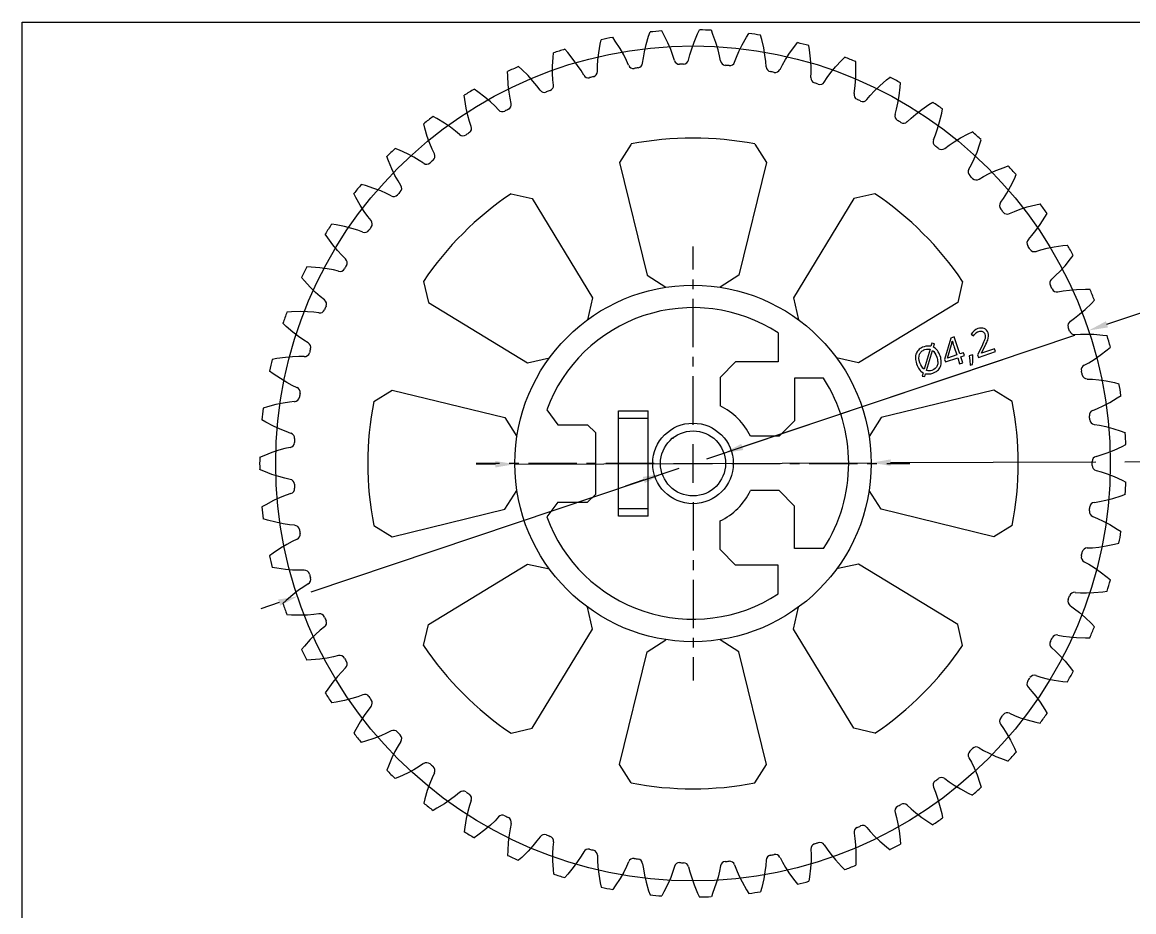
# Model space of a CAD drawing. Extents: x 20 to 297, y 10 to 200.
# Drawn here: x 20 to 163.5, y 85.2 to 200 of the extents above; entities that cross this region are included whole.
import ezdxf

# ---------------------------------------------------------------- set-up
doc = ezdxf.new("R2010")
doc.units = 0
doc.header["$LTSCALE"] = 12.7
doc.header["$MEASUREMENT"] = 0
doc.linetypes.add('CENTER', pattern=[0.787402, 0.492126, -0.098425, 0.098425, -0.098425])
doc.layers.get('0').update_dxf_attribs({"linetype": 'CONTINUOUS'})
for name, color, linetype in [('ANNOTATION_TEXT', 7, 'CONTINUOUS'), ('BORDER_FRAME', 7, 'CONTINUOUS'), ('CENTERMARKS', 7, 'CONTINUOUS'), ('SKETCHED_GEOMETRY', 7, 'CONTINUOUS'), ('VISIBLE', 7, 'CONTINUOUS')]:
    doc.layers.add(name, color=color, linetype=linetype)

msp = doc.modelspace()

# ---------------------------------------------------------------- linework, layer by layer
for points in [[(98.28, 194.46, 0), (98.01, 195.08, 0), (97.64, 195.81, 0), (97.17, 196.63, 0), (96.56, 197.58, 0), (96.23, 198.06, 0)], [(100.09, 194.72, 0), (100.18, 195.39, 0), (100.32, 196.19, 0), (100.54, 197.12, 0), (100.86, 198.2, 0), (101.04, 198.75, 0)], [(104.19, 195.07, 0), (103.99, 195.72, 0), (103.71, 196.48, 0), (103.34, 197.36, 0), (102.84, 198.37, 0), (102.57, 198.88, 0)], [(106.02, 195.12, 0), (106.18, 195.78, 0), (106.42, 196.56, 0), (106.74, 197.45, 0), (107.18, 198.49, 0), (107.42, 199.02, 0)], [(110.13, 195, 0), (110.01, 195.67, 0), (109.82, 196.46, 0), (109.55, 197.37, 0), (109.17, 198.44, 0), (108.96, 198.97, 0)], [(111.96, 194.85, 0), (112.19, 195.49, 0), (112.52, 196.23, 0), (112.94, 197.08, 0), (113.49, 198.07, 0), (113.79, 198.56, 0)], [(116.03, 194.26, 0), (115.98, 194.94, 0), (115.88, 195.75, 0), (115.72, 196.68, 0), (115.46, 197.78, 0), (115.31, 198.34, 0)], [(94.25, 193.64, 0), (94.26, 194.32, 0), (94.31, 195.13, 0), (94.42, 196.07, 0), (94.61, 197.19, 0), (94.73, 197.75, 0)], [(117.82, 193.9, 0), (118.13, 194.51, 0), (118.54, 195.21, 0), (119.05, 196.01, 0), (119.72, 196.92, 0), (120.07, 197.38, 0)], [(121.8, 192.85, 0), (121.83, 193.53, 0), (121.83, 194.34, 0), (121.77, 195.29, 0), (121.64, 196.42, 0), (121.55, 196.99, 0)], [(88.56, 191.9, 0), (88.5, 192.58, 0), (88.46, 193.39, 0), (88.46, 194.34, 0), (88.52, 195.47, 0), (88.58, 196.04, 0)], [(92.48, 193.18, 0), (92.14, 193.76, 0), (91.69, 194.44, 0), (91.13, 195.21, 0), (90.42, 196.08, 0), (90.03, 196.52, 0)], [(123.54, 192.29, 0), (123.92, 192.85, 0), (124.4, 193.51, 0), (125, 194.24, 0), (125.77, 195.08, 0), (126.17, 195.48, 0)], [(86.86, 191.24, 0), (86.45, 191.78, 0), (85.93, 192.41, 0), (85.29, 193.11, 0), (84.48, 193.9, 0), (84.05, 194.28, 0)], [(127.38, 190.79, 0), (127.48, 191.47, 0), (127.57, 192.27, 0), (127.62, 193.22, 0), (127.62, 194.35, 0), (127.6, 194.93, 0)], [(83.12, 189.53, 0), (82.97, 190.19, 0), (82.84, 191, 0), (82.73, 191.94, 0), (82.67, 193.07, 0), (82.66, 193.64, 0)], [(129.04, 190.03, 0), (129.48, 190.56, 0), (130.03, 191.15, 0), (130.72, 191.81, 0), (131.57, 192.55, 0), (132.02, 192.91, 0)], [(81.5, 188.68, 0), (81.03, 189.17, 0), (80.44, 189.73, 0), (79.73, 190.35, 0), (78.83, 191.04, 0), (78.36, 191.38, 0)], [(132.68, 188.11, 0), (132.86, 188.77, 0), (133.04, 189.56, 0), (133.2, 190.5, 0), (133.33, 191.62, 0), (133.37, 192.2, 0)], [(77.97, 186.55, 0), (77.75, 187.19, 0), (77.53, 187.98, 0), (77.32, 188.9, 0), (77.13, 190.02, 0), (77.05, 190.59, 0)], [(134.25, 187.17, 0), (134.74, 187.64, 0), (135.36, 188.16, 0), (136.11, 188.74, 0), (137.05, 189.38, 0), (137.53, 189.69, 0)], [(137.65, 184.85, 0), (137.9, 185.48, 0), (138.17, 186.24, 0), (138.43, 187.16, 0), (138.69, 188.26, 0), (138.8, 188.82, 0)], [(73.2, 183.01, 0), (72.91, 183.62, 0), (72.6, 184.37, 0), (72.29, 185.27, 0), (71.97, 186.35, 0), (71.83, 186.91, 0)], [(76.46, 185.52, 0), (75.94, 185.96, 0), (75.3, 186.45, 0), (74.51, 186.98, 0), (73.54, 187.57, 0), (73.04, 187.85, 0)], [(139.09, 183.73, 0), (139.64, 184.14, 0), (140.31, 184.59, 0), (141.13, 185.08, 0), (142.13, 185.61, 0), (142.65, 185.86, 0)], [(71.82, 181.81, 0), (71.26, 182.18, 0), (70.56, 182.6, 0), (69.72, 183.04, 0), (68.69, 183.51, 0), (68.16, 183.73, 0)], [(142.2, 181.03, 0), (142.53, 181.63, 0), (142.88, 182.36, 0), (143.25, 183.24, 0), (143.63, 184.3, 0), (143.8, 184.85, 0)], [(68.87, 178.94, 0), (68.51, 179.52, 0), (68.12, 180.23, 0), (67.7, 181.08, 0), (67.26, 182.12, 0), (67.06, 182.66, 0)], [(143.52, 179.76, 0), (144.1, 180.1, 0), (144.82, 180.48, 0), (145.69, 180.87, 0), (146.74, 181.28, 0), (147.29, 181.47, 0)], [(146.3, 176.73, 0), (146.69, 177.28, 0), (147.12, 177.97, 0), (147.59, 178.8, 0), (148.09, 179.81, 0), (148.32, 180.34, 0)], [(67.63, 177.59, 0), (67.03, 177.9, 0), (66.29, 178.23, 0), (65.4, 178.57, 0), (64.33, 178.93, 0), (63.77, 179.08, 0)], [(65.03, 174.41, 0), (64.61, 174.94, 0), (64.13, 175.6, 0), (63.62, 176.4, 0), (63.07, 177.38, 0), (62.8, 177.9, 0)], [(147.46, 175.31, 0), (148.08, 175.59, 0), (148.84, 175.87, 0), (149.74, 176.17, 0), (150.83, 176.45, 0), (151.4, 176.58, 0)], [(149.88, 171.98, 0), (150.33, 172.49, 0), (150.84, 173.12, 0), (151.39, 173.89, 0), (152.01, 174.84, 0), (152.3, 175.34, 0)], [(63.95, 172.93, 0), (63.32, 173.16, 0), (62.54, 173.41, 0), (61.62, 173.65, 0), (60.52, 173.87, 0), (59.95, 173.97, 0)], [(61.73, 169.46, 0), (61.25, 169.94, 0), (60.7, 170.55, 0), (60.1, 171.28, 0), (59.44, 172.2, 0), (59.12, 172.68, 0)], [(150.86, 170.44, 0), (151.51, 170.65, 0), (152.3, 170.85, 0), (153.23, 171.03, 0), (154.35, 171.19, 0), (154.92, 171.25, 0)], [(152.89, 166.86, 0), (153.4, 167.31, 0), (153.97, 167.88, 0), (154.61, 168.58, 0), (155.33, 169.46, 0), (155.68, 169.92, 0)], [(60.83, 167.87, 0), (60.17, 168.04, 0), (59.37, 168.19, 0), (58.43, 168.32, 0), (57.31, 168.42, 0), (56.73, 168.45, 0)], [(59.01, 164.18, 0), (58.48, 164.6, 0), (57.87, 165.14, 0), (57.19, 165.8, 0), (56.43, 166.63, 0), (56.05, 167.07, 0)], [(153.69, 165.22, 0), (154.36, 165.34, 0), (155.17, 165.45, 0), (156.11, 165.53, 0), (157.24, 165.57, 0), (157.82, 165.56, 0)], [(155.3, 161.43, 0), (155.85, 161.82, 0), (156.49, 162.32, 0), (157.21, 162.94, 0), (158.02, 163.73, 0), (158.42, 164.15, 0)], [(58.3, 162.49, 0), (57.63, 162.58, 0), (56.82, 162.64, 0), (55.87, 162.67, 0), (54.74, 162.64, 0), (54.16, 162.6, 0)], [(56.92, 158.62, 0), (56.34, 158.98, 0), (55.67, 159.44, 0), (54.92, 160.02, 0), (54.07, 160.76, 0), (53.65, 161.16, 0)], [(155.91, 159.71, 0), (156.59, 159.75, 0), (157.4, 159.77, 0), (158.35, 159.74, 0), (159.48, 159.65, 0), (160.05, 159.57, 0)], [(157.07, 155.76, 0), (157.67, 156.08, 0), (158.36, 156.51, 0), (159.14, 157.05, 0), (160.04, 157.73, 0), (160.48, 158.1, 0)], [(56.4, 156.86, 0), (55.72, 156.87, 0), (54.91, 156.84, 0), (53.97, 156.76, 0), (52.85, 156.6, 0), (52.28, 156.5, 0)], [(55.47, 152.85, 0), (54.86, 153.14, 0), (54.14, 153.53, 0), (53.33, 154.02, 0), (52.4, 154.66, 0), (51.93, 155, 0)], [(157.49, 153.97, 0), (158.16, 153.95, 0), (158.97, 153.87, 0), (159.91, 153.73, 0), (161.02, 153.51, 0), (161.58, 153.37, 0)], [(55.16, 151.05, 0), (54.48, 150.98, 0), (53.68, 150.86, 0), (52.75, 150.67, 0), (51.66, 150.38, 0), (51.1, 150.22, 0)], [(158.19, 149.92, 0), (158.82, 150.17, 0), (159.55, 150.52, 0), (160.39, 150.96, 0), (161.36, 151.55, 0), (161.84, 151.86, 0)], [(54.69, 146.96, 0), (54.05, 147.18, 0), (53.29, 147.48, 0), (52.43, 147.88, 0), (51.43, 148.41, 0), (50.93, 148.69, 0)], [(158.4, 148.1, 0), (159.07, 148, 0), (159.86, 147.83, 0), (160.78, 147.58, 0), (161.85, 147.24, 0), (162.4, 147.04, 0)], [(54.59, 145.14, 0), (53.92, 144.99, 0), (53.14, 144.78, 0), (52.24, 144.48, 0), (51.18, 144.07, 0), (50.65, 143.85, 0)], [(158.63, 143.99, 0), (159.29, 144.17, 0), (160.06, 144.43, 0), (160.94, 144.78, 0), (161.97, 145.25, 0), (162.48, 145.51, 0)], [(54.59, 141.02, 0), (53.92, 141.16, 0), (53.14, 141.38, 0), (52.24, 141.67, 0), (51.18, 142.08, 0), (50.65, 142.31, 0)], [(158.63, 142.16, 0), (159.29, 141.98, 0), (160.06, 141.73, 0), (160.94, 141.38, 0), (161.97, 140.91, 0), (162.48, 140.65, 0)], [(54.69, 139.2, 0), (54.05, 138.98, 0), (53.29, 138.68, 0), (52.43, 138.28, 0), (51.43, 137.75, 0), (50.93, 137.46, 0)], [(158.4, 138.06, 0), (159.07, 138.16, 0), (159.86, 138.33, 0), (160.78, 138.57, 0), (161.85, 138.92, 0), (162.4, 139.12, 0)], [(55.16, 135.11, 0), (54.48, 135.17, 0), (53.68, 135.3, 0), (52.75, 135.49, 0), (51.66, 135.77, 0), (51.1, 135.94, 0)], [(158.19, 136.24, 0), (158.82, 135.98, 0), (159.55, 135.64, 0), (160.39, 135.19, 0), (161.36, 134.61, 0), (161.84, 134.3, 0)], [(55.47, 133.3, 0), (54.86, 133.01, 0), (54.14, 132.63, 0), (53.33, 132.14, 0), (52.4, 131.5, 0), (51.93, 131.16, 0)], [(157.49, 132.18, 0), (158.16, 132.21, 0), (158.97, 132.29, 0), (159.91, 132.43, 0), (161.02, 132.65, 0), (161.58, 132.79, 0)], [(56.4, 129.3, 0), (55.72, 129.29, 0), (54.91, 129.31, 0), (53.97, 129.4, 0), (52.85, 129.56, 0), (52.28, 129.66, 0)], [(157.07, 130.4, 0), (157.67, 130.08, 0), (158.36, 129.65, 0), (159.14, 129.11, 0), (160.04, 128.42, 0), (160.48, 128.05, 0)], [(56.92, 127.54, 0), (56.34, 127.18, 0), (55.67, 126.72, 0), (54.92, 126.14, 0), (54.07, 125.4, 0), (53.65, 125, 0)], [(155.91, 126.45, 0), (156.59, 126.4, 0), (157.4, 126.39, 0), (158.35, 126.42, 0), (159.48, 126.51, 0), (160.05, 126.58, 0)], [(58.3, 123.66, 0), (57.63, 123.58, 0), (56.82, 123.51, 0), (55.87, 123.49, 0), (54.74, 123.52, 0), (54.16, 123.56, 0)], [(155.3, 124.73, 0), (155.85, 124.34, 0), (156.49, 123.84, 0), (157.21, 123.21, 0), (158.02, 122.43, 0), (158.42, 122.01, 0)], [(59.01, 121.98, 0), (58.48, 121.56, 0), (57.87, 121.02, 0), (57.19, 120.36, 0), (56.43, 119.52, 0), (56.05, 119.08, 0)], [(153.69, 120.94, 0), (154.36, 120.81, 0), (155.17, 120.7, 0), (156.11, 120.63, 0), (157.24, 120.59, 0), (157.82, 120.6, 0)], [(152.89, 119.3, 0), (153.4, 118.85, 0), (153.97, 118.27, 0), (154.61, 117.57, 0), (155.33, 116.7, 0), (155.68, 116.24, 0)], [(60.83, 118.29, 0), (60.17, 118.12, 0), (59.37, 117.97, 0), (58.43, 117.84, 0), (57.31, 117.74, 0), (56.73, 117.71, 0)], [(61.73, 116.69, 0), (61.25, 116.21, 0), (60.7, 115.61, 0), (60.1, 114.87, 0), (59.44, 113.96, 0), (59.12, 113.48, 0)], [(150.86, 115.71, 0), (151.51, 115.51, 0), (152.3, 115.31, 0), (153.23, 115.13, 0), (154.35, 114.96, 0), (154.92, 114.9, 0)], [(149.88, 114.18, 0), (150.33, 113.67, 0), (150.84, 113.04, 0), (151.39, 112.27, 0), (152.01, 111.32, 0), (152.3, 110.82, 0)], [(63.95, 113.23, 0), (63.32, 112.99, 0), (62.54, 112.75, 0), (61.62, 112.51, 0), (60.52, 112.28, 0), (59.95, 112.19, 0)], [(65.03, 111.75, 0), (64.61, 111.22, 0), (64.13, 110.56, 0), (63.62, 109.76, 0), (63.07, 108.77, 0), (62.8, 108.26, 0)], [(147.46, 110.85, 0), (148.08, 110.57, 0), (148.84, 110.28, 0), (149.74, 109.99, 0), (150.83, 109.7, 0), (151.4, 109.58, 0)], [(146.3, 109.43, 0), (146.69, 108.87, 0), (147.12, 108.19, 0), (147.59, 107.36, 0), (148.09, 106.35, 0), (148.32, 105.82, 0)], [(67.63, 108.57, 0), (67.03, 108.26, 0), (66.29, 107.92, 0), (65.4, 107.58, 0), (64.33, 107.23, 0), (63.77, 107.08, 0)], [(68.87, 107.22, 0), (68.51, 106.64, 0), (68.12, 105.93, 0), (67.7, 105.08, 0), (67.26, 104.04, 0), (67.06, 103.5, 0)], [(143.52, 106.4, 0), (144.1, 106.05, 0), (144.82, 105.68, 0), (145.69, 105.29, 0), (146.74, 104.88, 0), (147.29, 104.69, 0)], [(142.2, 105.12, 0), (142.53, 104.53, 0), (142.88, 103.79, 0), (143.25, 102.92, 0), (143.63, 101.85, 0), (143.8, 101.3, 0)], [(71.82, 104.35, 0), (71.26, 103.97, 0), (70.56, 103.56, 0), (69.72, 103.12, 0), (68.69, 102.65, 0), (68.16, 102.43, 0)], [(73.2, 103.15, 0), (72.91, 102.54, 0), (72.6, 101.79, 0), (72.29, 100.89, 0), (71.97, 99.81, 0), (71.83, 99.25, 0)], [(139.09, 102.43, 0), (139.64, 102.02, 0), (140.31, 101.57, 0), (141.13, 101.08, 0), (142.13, 100.55, 0), (142.65, 100.3, 0)], [(76.46, 100.64, 0), (75.94, 100.2, 0), (75.3, 99.71, 0), (74.51, 99.18, 0), (73.54, 98.59, 0), (73.04, 98.31, 0)], [(137.65, 101.31, 0), (137.9, 100.68, 0), (138.17, 99.91, 0), (138.43, 99, 0), (138.69, 97.9, 0), (138.8, 97.34, 0)], [(77.97, 99.61, 0), (77.75, 98.96, 0), (77.53, 98.18, 0), (77.32, 97.26, 0), (77.13, 96.14, 0), (77.05, 95.57, 0)], [(132.68, 98.04, 0), (132.86, 97.39, 0), (133.04, 96.6, 0), (133.2, 95.66, 0), (133.33, 94.54, 0), (133.37, 93.96, 0)], [(134.25, 98.99, 0), (134.74, 98.52, 0), (135.36, 97.99, 0), (136.11, 97.42, 0), (137.05, 96.78, 0), (137.53, 96.47, 0)], [(81.5, 97.48, 0), (81.03, 96.99, 0), (80.44, 96.42, 0), (79.73, 95.81, 0), (78.83, 95.11, 0), (78.36, 94.78, 0)], [(83.12, 96.63, 0), (82.97, 95.96, 0), (82.84, 95.16, 0), (82.73, 94.22, 0), (82.67, 93.09, 0), (82.66, 92.51, 0)], [(86.86, 94.92, 0), (86.45, 94.37, 0), (85.93, 93.75, 0), (85.29, 93.05, 0), (84.48, 92.26, 0), (84.05, 91.88, 0)], [(127.38, 95.36, 0), (127.48, 94.69, 0), (127.57, 93.88, 0), (127.62, 92.94, 0), (127.62, 91.81, 0), (127.6, 91.23, 0)], [(129.04, 96.12, 0), (129.48, 95.6, 0), (130.03, 95.01, 0), (130.72, 94.35, 0), (131.57, 93.61, 0), (132.02, 93.25, 0)], [(88.56, 94.25, 0), (88.5, 93.58, 0), (88.46, 92.77, 0), (88.46, 91.82, 0), (88.52, 90.69, 0), (88.58, 90.11, 0)], [(121.8, 93.3, 0), (121.83, 92.63, 0), (121.83, 91.81, 0), (121.77, 90.87, 0), (121.64, 89.74, 0), (121.55, 89.17, 0)], [(123.54, 93.87, 0), (123.92, 93.3, 0), (124.4, 92.65, 0), (125, 91.92, 0), (125.77, 91.08, 0), (126.17, 90.67, 0)], [(92.48, 92.98, 0), (92.14, 92.4, 0), (91.69, 91.72, 0), (91.13, 90.95, 0), (90.42, 90.07, 0), (90.03, 89.64, 0)], [(94.25, 92.52, 0), (94.26, 91.84, 0), (94.31, 91.03, 0), (94.42, 90.08, 0), (94.61, 88.97, 0), (94.73, 88.41, 0)], [(116.03, 91.9, 0), (115.98, 91.22, 0), (115.88, 90.41, 0), (115.72, 89.48, 0), (115.46, 88.37, 0), (115.31, 87.82, 0)], [(117.82, 92.26, 0), (118.13, 91.65, 0), (118.54, 90.95, 0), (119.05, 90.15, 0), (119.72, 89.24, 0), (120.07, 88.78, 0)], [(98.28, 91.7, 0), (98.01, 91.08, 0), (97.64, 90.35, 0), (97.17, 89.53, 0), (96.56, 88.57, 0), (96.23, 88.1, 0)], [(100.09, 91.44, 0), (100.18, 90.77, 0), (100.32, 89.97, 0), (100.54, 89.04, 0), (100.86, 87.96, 0), (101.04, 87.41, 0)], [(104.19, 91.09, 0), (103.99, 90.44, 0), (103.71, 89.67, 0), (103.34, 88.8, 0), (102.84, 87.79, 0), (102.57, 87.28, 0)], [(106.02, 91.04, 0), (106.18, 90.38, 0), (106.42, 89.6, 0), (106.74, 88.7, 0), (107.18, 87.66, 0), (107.42, 87.14, 0)], [(110.13, 91.15, 0), (110.01, 90.48, 0), (109.82, 89.69, 0), (109.55, 88.78, 0), (109.17, 87.72, 0), (108.96, 87.18, 0)], [(111.96, 91.31, 0), (112.19, 90.67, 0), (112.52, 89.93, 0), (112.94, 89.08, 0), (113.49, 88.09, 0), (113.79, 87.6, 0)]]:
    msp.add_polyline3d(points)
at = {"layer": 'ANNOTATION_TEXT', "color": 7}
for p, q in [((160.03, 161.03), (185.36, 169.54)), ((108.37, 143.68), (155.88, 159.64)), ((112.94, 145.21), (146.6, 156.5)), ((108.37, 143.68), (110.57, 144.41)), ((57.31, 126.52), (104.81, 142.48)), ((81.09, 142.98), (78.59, 142.97)), ((83.59, 142.99), (129.59, 143.17)), ((102.61, 141.74), (104.81, 142.48)), ((132.09, 143.18), (158.58, 143.29)), ((162.33, 143.3), (182.9, 143.39)), ((100.24, 140.95), (97.87, 140.15)), ((53.16, 125.13), (50.79, 124.33))]:
    msp.add_line(p, q, dxfattribs=at)
for points in [[(141.64, 156.99), (141.52, 157.36), (141.04, 157.2), (140.3, 159.4), (139.87, 159.26), (139.06, 156.51), (139.18, 156.17), (140.76, 156.7), (141.01, 155.95), (141.41, 156.08), (141.16, 156.83), (141.64, 156.99)], [(145.63, 157.5), (145.51, 157.87), (143.84, 157.31), (143.83, 157.33), (144.29, 158.24), (144.41, 158.47), (144.5, 158.67), (144.58, 158.84), (144.63, 158.99), (144.63, 158.99), (144.7, 159.24), (144.73, 159.48), (144.73, 159.48), (144.72, 159.7), (144.67, 159.92), (144.67, 159.92), (144.59, 160.11), (144.48, 160.27), (144.48, 160.27), (144.34, 160.39), (144.18, 160.48), (144.18, 160.48), (144, 160.53), (143.8, 160.55), (143.8, 160.55), (143.59, 160.53), (143.37, 160.47), (143.37, 160.47), (143.11, 160.35), (142.88, 160.19), (142.88, 160.19), (142.67, 159.99), (142.49, 159.74), (142.49, 159.74), (142.8, 159.54), (142.88, 159.66), (142.96, 159.76), (143.04, 159.85), (143.12, 159.92), (143.12, 159.92), (143.3, 160.04), (143.49, 160.12), (143.49, 160.12), (143.62, 160.15), (143.74, 160.16), (143.74, 160.16), (143.86, 160.15), (143.96, 160.12), (143.96, 160.12), (144.06, 160.06), (144.14, 159.98), (144.14, 159.98), (144.21, 159.88), (144.26, 159.76), (144.26, 159.76), (144.3, 159.58), (144.31, 159.4), (144.31, 159.4), (144.29, 159.21), (144.23, 159.01), (144.23, 159.01), (144.18, 158.88), (144.11, 158.72), (144.02, 158.51), (143.9, 158.27), (143.9, 158.27), (143.33, 157.1), (143.44, 156.76), (145.63, 157.5)], [(138.5, 156.95), (138.43, 157.14), (138.34, 157.33), (138.25, 157.49), (138.14, 157.64), (138.14, 157.64), (138.03, 157.77), (137.91, 157.89), (137.78, 157.99), (137.63, 158.08), (137.63, 158.08), (137.76, 158.49), (137.41, 158.58), (137.3, 158.21), (137.09, 158.23), (136.86, 158.23), (136.64, 158.2), (136.41, 158.14), (136.41, 158.14), (136.23, 158.07), (136.07, 157.99), (135.92, 157.9), (135.79, 157.81), (135.79, 157.81), (135.68, 157.7), (135.58, 157.58), (135.49, 157.45), (135.42, 157.31), (135.42, 157.31), (135.37, 157.16), (135.33, 157.01), (135.31, 156.85), (135.3, 156.68), (135.3, 156.68), (135.32, 156.5), (135.34, 156.32), (135.39, 156.13), (135.45, 155.93), (135.45, 155.93), (135.52, 155.73), (135.6, 155.55), (135.69, 155.38), (135.79, 155.23), (135.79, 155.23), (135.9, 155.09), (136.02, 154.98), (136.15, 154.87), (136.28, 154.79), (136.28, 154.79), (136.16, 154.36), (136.5, 154.28), (136.62, 154.66), (136.83, 154.63), (137.05, 154.63), (137.05, 154.63), (137.29, 154.66), (137.55, 154.73), (137.55, 154.73), (137.72, 154.8), (137.88, 154.88), (138.02, 154.96), (138.15, 155.06), (138.15, 155.06), (138.26, 155.17), (138.36, 155.29), (138.45, 155.42), (138.52, 155.57), (138.52, 155.57), (138.57, 155.72), (138.61, 155.87), (138.63, 156.03), (138.64, 156.2), (138.64, 156.2), (138.63, 156.38), (138.6, 156.56), (138.56, 156.75), (138.5, 156.95), (138.5, 156.95)], [(135.89, 156.07), (135.8, 156.38), (135.76, 156.67), (135.76, 156.67), (135.77, 156.93), (135.83, 157.16), (135.83, 157.16), (135.88, 157.26), (135.94, 157.36), (136.01, 157.45), (136.09, 157.53), (136.09, 157.53), (136.18, 157.6), (136.29, 157.67), (136.4, 157.72), (136.53, 157.77), (136.53, 157.77), (136.71, 157.82), (136.87, 157.84), (136.87, 157.84), (137.03, 157.84), (137.19, 157.81), (137.19, 157.81), (136.41, 155.23), (136.26, 155.38), (136.12, 155.57), (136.12, 155.57), (135.99, 155.8), (135.89, 156.07), (135.89, 156.07)], [(140.64, 157.07), (139.46, 156.67), (139.97, 158.41), (140, 158.51), (140.02, 158.63), (140.02, 158.63), (140.04, 158.75), (140.05, 158.84), (140.05, 158.84), (140.07, 158.85), (140.13, 158.64), (140.18, 158.44), (140.24, 158.27), (140.29, 158.1), (140.29, 158.1), (140.64, 157.07)], [(138.06, 156.8), (138.11, 156.64), (138.15, 156.48), (138.17, 156.33), (138.18, 156.19), (138.18, 156.19), (138.19, 156.06), (138.18, 155.93), (138.15, 155.82), (138.12, 155.7), (138.12, 155.7), (138.07, 155.6), (138.01, 155.5), (137.95, 155.41), (137.86, 155.33), (137.86, 155.33), (137.67, 155.2), (137.43, 155.09), (137.43, 155.09), (137.24, 155.04), (137.06, 155.02), (137.06, 155.02), (136.89, 155.03), (136.73, 155.06), (136.73, 155.06), (137.51, 157.66), (137.67, 157.51), (137.82, 157.31), (137.82, 157.31), (137.95, 157.08), (138.06, 156.8), (138.06, 156.8)], [(142.66, 157.1), (142.22, 156.95), (142.31, 156.35), (142.37, 155.74), (142.37, 155.74), (142.67, 155.84), (142.7, 156.18), (142.72, 156.49), (142.72, 156.78), (142.71, 157.06), (142.71, 157.06), (142.66, 157.1)]]:
    msp.add_lwpolyline(points, close=True, dxfattribs=at)
for points in [[(159.89, 161.42), (160.16, 160.63), (157.66, 160.23)], [(112.81, 145.6), (113.08, 144.81), (110.57, 144.41)], [(132.09, 143.6), (132.09, 142.77), (129.59, 143.17)], [(81.09, 142.56), (81.09, 143.39), (83.59, 142.99)], [(100.37, 140.55), (100.11, 141.34), (102.61, 141.74)], [(53.29, 124.73), (53.03, 125.52), (55.53, 125.92)]]:
    msp.add_solid(points, dxfattribs=at)
at = {"layer": 'BORDER_FRAME'}
for p, q in [((20, 10), (20, 200)), ((20, 200), (297, 200))]:
    msp.add_line(p, q, dxfattribs=at)
at = {"layer": 'CENTERMARKS', "linetype": 'CENTER'}
for p, q in [((106.59, 148.08), (106.59, 171.08)), ((101.59, 143.08), (78.59, 143.08)), ((111.59, 143.08), (134.59, 143.08)), ((106.59, 138.08), (106.59, 115.08))]:
    msp.add_line(p, q, dxfattribs=at)
at = {"layer": 'CENTERMARKS', "linetype": 'CONTINUOUS'}
for p, q in [((106.59, 140.58), (106.59, 145.58)), ((104.09, 143.08), (109.09, 143.08))]:
    msp.add_line(p, q, dxfattribs=at)
at = {"layer": 'SKETCHED_GEOMETRY'}
msp.add_circle((106.59, 143.08), 53.87, dxfattribs=at)
at = {"layer": 'VISIBLE'}
for p, q in [((98.6, 184.29), (97.12, 181.92)), ((114.58, 184.29), (116.06, 181.92)), ((97.12, 181.92), (100.67, 167.37)), ((116.06, 181.92), (112.51, 167.37)), ((83.1, 177.87), (85.82, 177.24)), ((85.82, 177.24), (93.61, 164.44)), ((127.36, 177.24), (119.58, 164.44)), ((130.08, 177.87), (127.36, 177.24)), ((71.8, 166.57), (72.43, 163.85)), ((100.67, 167.37), (103.1, 165.81)), ((112.51, 167.37), (110.08, 165.81)), ((141.39, 166.57), (140.76, 163.85)), ((72.43, 163.85), (85.23, 156.07)), ((93.61, 164.44), (92.98, 161.62)), ((119.58, 164.44), (120.2, 161.62)), ((140.76, 163.85), (127.95, 156.07)), ((117.58, 159.91), (117.58, 156.18)), ((85.23, 156.07), (88.05, 156.69)), ((127.95, 156.07), (125.13, 156.69)), ((110.09, 154.18), (112.09, 156.18)), ((117.58, 156.18), (112.09, 156.18)), ((110.09, 154.18), (110.09, 150.49)), ((123.43, 154.06), (119.7, 154.06)), ((119.7, 154.06), (119.7, 148.58)), ((65.38, 151.07), (67.75, 152.55)), ((67.75, 152.55), (82.3, 149)), ((145.44, 152.55), (130.88, 149)), ((147.81, 151.07), (145.44, 152.55)), ((87.72, 149.99), (89.12, 148.08)), ((96.99, 136.28), (96.99, 149.88)), ((96.99, 149.88), (100.79, 149.88)), ((100.79, 136.28), (100.79, 149.88)), ((82.3, 149), (83.86, 146.57)), ((89.12, 148.08), (92.99, 148.08)), ((92.99, 148.08), (93.99, 147.08)), ((100.79, 148.88), (96.99, 148.88)), ((119.7, 148.58), (117.7, 146.58)), ((130.88, 149), (129.33, 146.57)), ((93.99, 147.08), (93.99, 139.08)), ((117.7, 146.58), (114.01, 146.58)), ((104.09, 146.28), (103.87, 146.28)), ((82.3, 137.16), (83.86, 139.59)), ((117.7, 139.58), (114.01, 139.58)), ((117.7, 139.58), (119.7, 137.58)), ((130.88, 137.16), (129.33, 139.59)), ((89.12, 138.08), (87.72, 136.17)), ((89.12, 138.08), (92.99, 138.08)), ((93.99, 139.08), (92.99, 138.08)), ((67.75, 133.61), (82.3, 137.16)), ((96.99, 137.28), (100.79, 137.28)), ((119.7, 132.09), (119.7, 137.58)), ((145.44, 133.61), (130.88, 137.16)), ((65.38, 135.09), (67.75, 133.61)), ((100.79, 136.28), (96.99, 136.28)), ((110.09, 131.97), (110.09, 135.66)), ((147.81, 135.09), (145.44, 133.61)), ((123.43, 132.09), (119.7, 132.09)), ((112.09, 129.97), (110.09, 131.97)), ((72.43, 122.31), (85.23, 130.09)), ((85.23, 130.09), (88.05, 129.47)), ((117.58, 129.97), (112.09, 129.97)), ((117.58, 126.25), (117.58, 129.97)), ((127.95, 130.09), (125.13, 129.47)), ((140.76, 122.31), (127.95, 130.09)), ((93.61, 121.72), (92.98, 124.54)), ((119.58, 121.72), (120.2, 124.54)), ((71.8, 119.59), (72.43, 122.31)), ((141.39, 119.59), (140.76, 122.31)), ((85.82, 108.91), (93.61, 121.72)), ((127.36, 108.91), (119.58, 121.72)), ((100.67, 118.79), (103.1, 120.34)), ((112.51, 118.79), (110.08, 120.34)), ((97.12, 104.24), (100.67, 118.79)), ((116.06, 104.24), (112.51, 118.79)), ((83.1, 108.29), (85.82, 108.91)), ((130.08, 108.29), (127.36, 108.91)), ((98.6, 101.87), (97.12, 104.24)), ((114.58, 101.87), (116.06, 104.24))]:
    msp.add_line(p, q, dxfattribs=at)
for radius in [23, 5.2, 4.2]:
    msp.add_circle((106.59, 143.08), radius, dxfattribs=at)
for centre, radius, start, end in [((106.59, 143.08), 55.94, 100.6698, 102.2393), ((106.59, 143.08), 55.94, 94.1243, 95.6938), ((106.59, 143.08), 55.94, 87.5789, 89.1484), ((106.59, 143.08), 55.94, 81.0334, 82.6029), ((106.59, 143.08), 55.94, 74.488, 76.0575), ((106.59, 143.08), 55.94, 107.2152, 108.7848), ((106.59, 143.08), 55.94, 67.9425, 69.512), ((106.59, 143.08), 55.94, 113.7607, 115.3302), ((98.91, 194.71), 0.674, 202.1229, 278.4678), ((106.59, 143.08), 51.53, 97.8959, 98.4678), ((99.42, 194.79), 0.674, 277.8959, 354.2407), ((104.84, 195.25), 0.674, 195.5775, 271.9223), ((106.59, 143.08), 51.53, 91.3504, 91.9223), ((105.36, 195.27), 0.674, 271.3504, 347.6952), ((110.8, 195.11), 0.674, 189.032, 265.3769), ((106.59, 143.08), 51.53, 84.805, 85.3769), ((111.32, 195.07), 0.674, 264.805, 341.1498), ((116.7, 194.29), 0.674, 182.4866, 258.8314), ((117.21, 194.19), 0.674, 258.2595, 334.6043), ((93.07, 193.5), 0.674, 208.6684, 285.0132), ((106.59, 143.08), 51.53, 104.4413, 105.0132), ((93.57, 193.63), 0.674, 284.4413, 0.7861), ((106.59, 143.08), 51.53, 78.2595, 78.8314), ((122.48, 192.81), 0.674, 175.9411, 252.286), ((122.97, 192.64), 0.674, 251.714, 328.0589), ((106.59, 143.08), 55.94, 61.3971, 62.9666), ((106.59, 143.08), 55.94, 120.3062, 121.8757), ((87.41, 191.63), 0.674, 215.2139, 291.5587), ((106.59, 143.08), 51.53, 110.9868, 111.5587), ((87.9, 191.82), 0.674, 290.9868, 7.3316), ((106.59, 143.08), 51.53, 71.714, 72.286), ((82.46, 189.37), 0.674, 297.5322, 13.8771), ((128.04, 190.67), 0.674, 169.3957, 245.7405), ((106.59, 143.08), 51.53, 65.1686, 65.7405), ((128.51, 190.45), 0.674, 245.1686, 321.5134), ((106.59, 143.08), 55.94, 54.8516, 56.4211), ((82, 189.13), 0.674, 221.7593, 298.1041), ((106.59, 143.08), 51.53, 117.5322, 118.1041), ((133.33, 187.92), 0.674, 162.8502, 239.195), ((106.59, 143.08), 55.94, 126.8516, 128.4211), ((77.34, 186.32), 0.674, 304.0777, 20.4225), ((106.59, 143.08), 51.53, 58.6231, 59.195), ((133.77, 187.65), 0.674, 238.6231, 314.968), ((76.91, 186.02), 0.674, 228.3048, 304.6496), ((106.59, 143.08), 51.53, 124.0777, 124.6496), ((106.59, 143.08), 55.94, 48.3062, 49.8757), ((106.59, 143.08), 55.94, 133.3971, 134.9666), ((106.59, 143.08), 41.98, 79.0252, 100.9748), ((138.26, 184.58), 0.674, 156.3048, 232.6496), ((106.59, 143.08), 51.53, 52.0777, 52.6496), ((138.67, 184.26), 0.674, 232.0777, 308.4225), ((72.6, 182.7), 0.674, 310.6231, 26.968), ((72.21, 182.36), 0.674, 234.8502, 311.195), ((106.59, 143.08), 51.53, 130.6231, 131.195), ((142.79, 180.7), 0.674, 149.7593, 226.1041), ((106.59, 143.08), 55.94, 41.7607, 43.3302), ((106.59, 143.08), 51.53, 45.5322, 46.1041), ((143.16, 180.33), 0.674, 225.5322, 301.8771), ((106.59, 143.08), 55.94, 139.9425, 141.512), ((106.59, 143.08), 51.53, 137.1686, 137.7405), ((68.31, 178.57), 0.674, 317.1686, 33.5134), ((67.96, 178.18), 0.674, 241.3957, 317.7405), ((106.59, 143.08), 41.98, 124.0252, 145.9748), ((106.59, 143.08), 41.98, 34.0252, 55.9748), ((146.84, 176.32), 0.674, 143.2139, 219.5587), ((106.59, 143.08), 55.94, 35.2152, 36.7848), ((106.59, 143.08), 51.53, 38.9868, 39.5587), ((147.17, 175.92), 0.674, 218.9868, 295.3316), ((106.59, 143.08), 55.94, 146.488, 148.0575), ((64.51, 173.97), 0.674, 323.714, 40.0589), ((64.21, 173.55), 0.674, 247.9411, 324.286), ((106.59, 143.08), 51.53, 143.714, 144.286), ((150.37, 171.52), 0.674, 136.6684, 213.0132), ((106.59, 143.08), 51.53, 32.4413, 33.0132), ((106.59, 143.08), 55.94, 28.6698, 30.2393), ((61.27, 168.97), 0.674, 330.2595, 46.6043), ((150.65, 171.08), 0.674, 212.4413, 288.7861), ((106.59, 143.08), 55.94, 153.0334, 154.6029), ((61.01, 168.52), 0.674, 254.4866, 330.8314), ((106.59, 143.08), 51.53, 150.2595, 150.8314), ((153.32, 166.34), 0.674, 130.1229, 206.4678), ((106.59, 143.08), 51.53, 25.8959, 26.4678), ((153.55, 165.88), 0.674, 205.8959, 282.2407), ((106.59, 143.08), 55.94, 22.1243, 23.6938), ((58.61, 163.64), 0.674, 336.805, 53.1498), ((106.59, 143.08), 55.94, 159.5789, 161.1484), ((58.41, 163.16), 0.674, 261.032, 337.3769), ((106.59, 143.08), 51.53, 156.805, 157.3769), ((106.59, 143.08), 20.1, 56.8741, 159.8926), ((155.67, 160.87), 0.674, 123.5775, 199.9223), ((106.59, 143.08), 51.53, 19.3504, 19.9223), ((155.84, 160.38), 0.674, 199.3504, 275.6952), ((106.59, 143.08), 55.94, 15.5789, 17.1484), ((56.58, 158.04), 0.674, 343.3504, 59.6952), ((106.59, 143.08), 51.53, 163.3504, 163.9223), ((106.59, 143.08), 55.94, 166.1243, 167.6938), ((56.43, 157.54), 0.674, 267.5775, 343.9223), ((157.38, 155.16), 0.674, 117.032, 193.3769), ((106.59, 143.08), 51.53, 12.805, 13.3769), ((106.59, 143.08), 20.1, 326.8741, 33.1259), ((157.5, 154.65), 0.674, 192.805, 269.1498), ((55.2, 152.24), 0.674, 349.8959, 66.2407), ((106.59, 143.08), 51.53, 169.8959, 170.4678), ((106.59, 143.08), 55.94, 9.0334, 10.6029), ((55.11, 151.72), 0.674, 274.1229, 350.4678), ((106.59, 143.08), 41.98, 169.0252, 190.9748), ((106.59, 143.08), 41.98, 349.0252, 10.9748), ((106.59, 143.08), 55.94, 172.6698, 174.2393), ((106.59, 143.08), 8.2, 25.2665, 64.7335), ((158.42, 149.29), 0.674, 110.4866, 186.8314), ((106.59, 143.08), 51.53, 6.2595, 6.8314), ((158.48, 148.77), 0.674, 186.2595, 262.6043), ((54.49, 146.32), 0.674, 356.4413, 72.7861), ((106.59, 143.08), 55.94, 2.488, 4.0575), ((54.46, 145.8), 0.674, 280.6684, 357.0132), ((106.59, 143.08), 51.53, 176.4413, 177.0132), ((106.59, 143.08), 55.94, 179.2152, 180.7848), ((158.79, 143.34), 0.674, 103.9411, 180.286), ((106.59, 143.08), 51.53, 359.714, 0.286), ((158.79, 142.82), 0.674, 179.714, 256.0589), ((54.46, 140.36), 0.674, 2.9868, 79.3316), ((106.59, 143.08), 55.94, 355.9425, 357.512), ((54.49, 139.84), 0.674, 287.2139, 3.5587), ((106.59, 143.08), 51.53, 182.9868, 183.5587), ((106.59, 143.08), 8.2, 295.2665, 334.7335), ((158.48, 137.39), 0.674, 97.3957, 173.7405), ((106.59, 143.08), 55.94, 185.7607, 187.3302), ((106.59, 143.08), 51.53, 353.1686, 353.7405), ((158.42, 136.87), 0.674, 173.1686, 249.5134), ((55.11, 134.43), 0.674, 9.5322, 85.8771), ((106.59, 143.08), 20.1, 200.1074, 303.1259), ((55.2, 133.92), 0.674, 293.7593, 10.1041), ((106.59, 143.08), 51.53, 189.5322, 190.1041), ((106.59, 143.08), 55.94, 349.3971, 350.9666), ((157.5, 131.51), 0.674, 90.8502, 167.195), ((106.59, 143.08), 55.94, 192.3062, 193.8757), ((157.38, 131), 0.674, 166.6231, 242.968), ((106.59, 143.08), 51.53, 346.6231, 347.195), ((56.43, 128.62), 0.674, 16.0777, 92.4225), ((56.58, 128.12), 0.674, 300.3048, 16.6496), ((106.59, 143.08), 51.53, 196.0777, 196.6496), ((106.59, 143.08), 55.94, 342.8516, 344.4211), ((155.84, 125.78), 0.674, 84.3048, 160.6496), ((106.59, 143.08), 55.94, 198.8516, 200.4211), ((155.67, 125.29), 0.674, 160.0777, 236.4225), ((106.59, 143.08), 51.53, 340.0777, 340.6496), ((58.41, 123), 0.674, 22.6231, 98.968), ((58.61, 122.52), 0.674, 306.8502, 23.195), ((106.59, 143.08), 51.53, 202.6231, 203.195), ((106.59, 143.08), 55.94, 336.3062, 337.8757), ((106.59, 143.08), 51.53, 333.5322, 334.1041), ((153.55, 120.28), 0.674, 77.7593, 154.1041), ((106.59, 143.08), 41.98, 214.0252, 235.9748), ((106.59, 143.08), 41.98, 304.0252, 325.9748), ((153.32, 119.81), 0.674, 153.5322, 229.8771), ((106.59, 143.08), 55.94, 205.3971, 206.9666), ((61.01, 117.64), 0.674, 29.1686, 105.5134), ((106.59, 143.08), 51.53, 209.1686, 209.7405), ((61.27, 117.18), 0.674, 313.3957, 29.7405), ((106.59, 143.08), 55.94, 329.7607, 331.3302), ((150.37, 114.64), 0.674, 146.9868, 223.3316), ((106.59, 143.08), 51.53, 326.9868, 327.5587), ((150.65, 115.08), 0.674, 71.2139, 147.5587), ((106.59, 143.08), 55.94, 211.9425, 213.512), ((64.21, 112.61), 0.674, 35.714, 112.0589), ((106.59, 143.08), 51.53, 215.714, 216.286), ((64.51, 112.19), 0.674, 319.9411, 36.286), ((106.59, 143.08), 51.53, 320.4413, 321.0132), ((147.17, 110.24), 0.674, 64.6684, 141.0132), ((106.59, 143.08), 55.94, 323.2152, 324.7848), ((146.84, 109.83), 0.674, 140.4413, 216.7861), ((106.59, 143.08), 55.94, 218.488, 220.0575), ((67.96, 107.97), 0.674, 42.2595, 118.6043), ((106.59, 143.08), 51.53, 222.2595, 222.8314), ((68.31, 107.59), 0.674, 326.4866, 42.8314), ((106.59, 143.08), 51.53, 313.8959, 314.4678), ((143.16, 105.83), 0.674, 58.1229, 134.4678), ((142.79, 105.46), 0.674, 133.8959, 210.2407), ((106.59, 143.08), 55.94, 316.6698, 318.2393), ((106.59, 143.08), 55.94, 225.0334, 226.6029), ((72.21, 103.8), 0.674, 48.805, 125.1498), ((106.59, 143.08), 51.53, 228.805, 229.3769), ((72.6, 103.46), 0.674, 333.032, 49.3769), ((138.26, 101.58), 0.674, 127.3504, 203.6952), ((106.59, 143.08), 51.53, 307.3504, 307.9223), ((138.67, 101.9), 0.674, 51.5775, 127.9223), ((76.91, 100.14), 0.674, 55.3504, 131.6952), ((106.59, 143.08), 51.53, 235.3504, 235.9223), ((106.59, 143.08), 41.98, 259.0252, 280.9748), ((106.59, 143.08), 55.94, 310.1243, 311.6938), ((106.59, 143.08), 55.94, 231.5789, 233.1484), ((77.34, 99.84), 0.674, 339.5775, 55.9223), ((106.59, 143.08), 51.53, 300.805, 301.3769), ((133.77, 98.51), 0.674, 45.032, 121.3769), ((82, 97.03), 0.674, 61.8959, 138.2407), ((106.59, 143.08), 51.53, 241.8959, 242.4678), ((133.33, 98.24), 0.674, 120.805, 197.1498), ((82.46, 96.79), 0.674, 346.1229, 62.4678), ((106.59, 143.08), 51.53, 294.2595, 294.8314), ((128.51, 95.7), 0.674, 38.4866, 114.8314), ((106.59, 143.08), 55.94, 303.5789, 305.1484), ((106.59, 143.08), 55.94, 238.1243, 239.6938), ((87.41, 94.53), 0.674, 68.4413, 144.7861), ((106.59, 143.08), 51.53, 248.4413, 249.0132), ((87.9, 94.34), 0.674, 352.6684, 69.0132), ((128.04, 95.49), 0.674, 114.2595, 190.6043), ((93.07, 92.66), 0.674, 74.9868, 151.3316), ((106.59, 143.08), 51.53, 254.9868, 255.5587), ((122.48, 93.35), 0.674, 107.714, 184.0589), ((106.59, 143.08), 51.53, 287.714, 288.286), ((122.97, 93.51), 0.674, 31.9411, 108.286), ((106.59, 143.08), 55.94, 297.0334, 298.6029), ((106.59, 143.08), 55.94, 244.6698, 246.2393), ((93.57, 92.53), 0.674, 359.2139, 75.5587), ((98.91, 91.45), 0.674, 81.5322, 157.8771), ((106.59, 143.08), 51.53, 261.5322, 262.1041), ((99.42, 91.37), 0.674, 5.7593, 82.1041), ((116.7, 91.87), 0.674, 101.1686, 177.5134), ((106.59, 143.08), 51.53, 281.1686, 281.7405), ((117.21, 91.97), 0.674, 25.3957, 101.7405), ((104.84, 90.91), 0.674, 88.0777, 164.4225), ((106.59, 143.08), 51.53, 268.0777, 268.6496), ((105.36, 90.89), 0.674, 12.3048, 88.6496), ((110.8, 91.05), 0.674, 94.6231, 170.968), ((106.59, 143.08), 51.53, 274.6231, 275.195), ((111.32, 91.09), 0.674, 18.8502, 95.195), ((106.59, 143.08), 55.94, 290.488, 292.0575), ((106.59, 143.08), 55.94, 251.2152, 252.7848), ((106.59, 143.08), 55.94, 283.9425, 285.512), ((106.59, 143.08), 55.94, 257.7607, 259.3302), ((106.59, 143.08), 55.94, 277.3971, 278.9666), ((106.59, 143.08), 55.94, 264.3062, 265.8757), ((106.59, 143.08), 55.94, 270.8516, 272.4211)]:
    msp.add_arc(centre, radius, start, end, dxfattribs=at)

doc.saveas('drawing.dxf')
